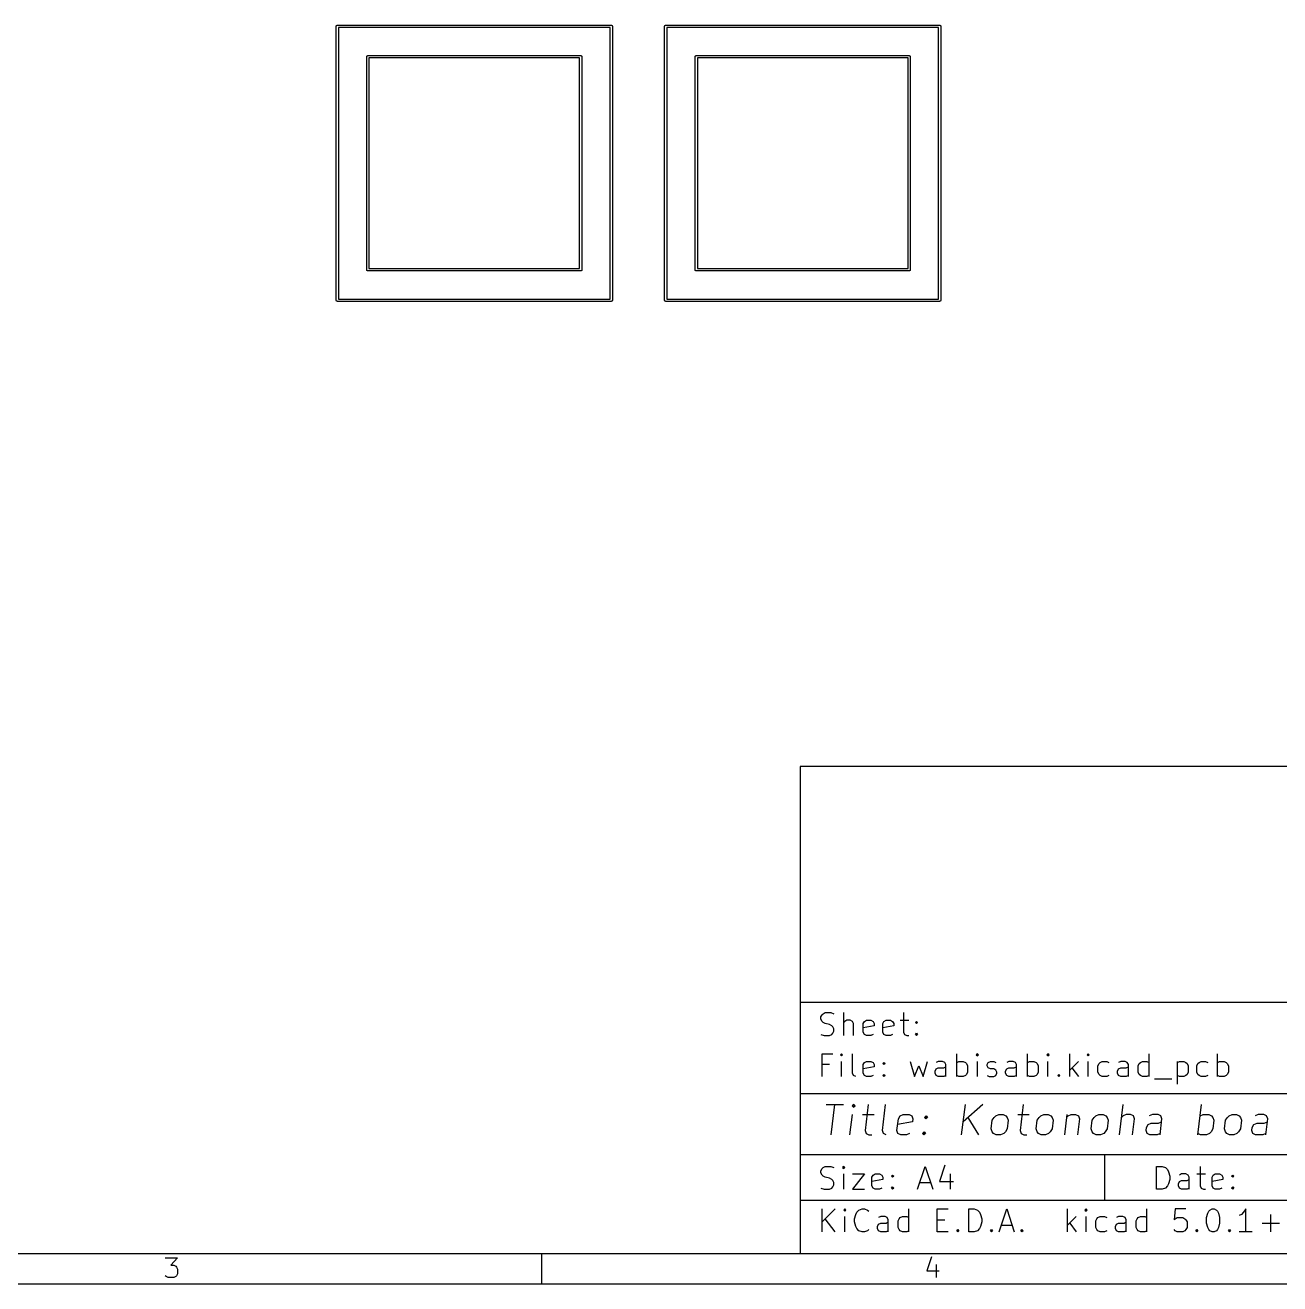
# Model space of a CAD drawing. Extents: x 10 to 287, y -200 to -10.
# Drawn here: x 126 to 208.5, y -200 to -117.3 of the extents above; entities that cross this region are included whole.
import ezdxf

# ---------------------------------------------------------------- set-up
doc = ezdxf.new("R2010")
doc.units = 0
doc.header["$MEASUREMENT"] = 0
doc.layers.add('BLACK', color=7, linetype='CONTINUOUS')

msp = doc.modelspace()

# ---------------------------------------------------------------- linework, layer by layer
at = {"layer": 'BLACK', "linetype": 'CONTINUOUS'}
for p, q in [((146.5, -117.352), (146.502, -117.346)), ((146.5, -117.358), (146.5, -117.352)), ((146.5, -135.372), (146.5, -117.358)), ((146.502, -117.346), (146.503, -117.339)), ((146.503, -117.339), (146.507, -117.333)), ((146.507, -117.333), (146.509, -117.327)), ((146.509, -117.327), (146.513, -117.322)), ((146.513, -117.322), (146.517, -117.316)), ((146.517, -117.316), (146.522, -117.312)), ((146.522, -117.312), (146.526, -117.307)), ((146.526, -117.307), (146.532, -117.303)), ((146.532, -117.303), (146.537, -117.299)), ((146.537, -117.299), (146.543, -117.297)), ((146.543, -117.297), (146.549, -117.293)), ((146.549, -117.293), (146.556, -117.292)), ((146.556, -117.292), (146.562, -117.29)), ((146.562, -117.29), (146.568, -117.29)), ((146.568, -117.29), (146.568, -117.29)), ((146.568, -117.29), (164.582, -117.29)), ((146.65, -117.44), (146.65, -135.29)), ((164.5, -117.44), (146.65, -117.44)), ((164.5, -135.29), (164.5, -117.44)), ((164.582, -117.29), (164.588, -117.29)), ((164.582, -117.29), (164.582, -117.29)), ((164.588, -117.29), (164.594, -117.292)), ((164.594, -117.292), (164.601, -117.293)), ((164.601, -117.293), (164.607, -117.297)), ((164.607, -117.297), (164.613, -117.299)), ((164.613, -117.299), (164.618, -117.303)), ((164.618, -117.303), (164.624, -117.307)), ((164.624, -117.307), (164.628, -117.312)), ((164.628, -117.312), (164.633, -117.316)), ((164.633, -117.316), (164.637, -117.322)), ((164.637, -117.322), (164.641, -117.327)), ((164.641, -117.327), (164.643, -117.333)), ((164.643, -117.333), (164.647, -117.339)), ((164.647, -117.339), (164.648, -117.346)), ((164.648, -117.346), (164.65, -117.352)), ((164.65, -117.352), (164.65, -117.358)), ((164.65, -117.358), (164.65, -117.358)), ((164.65, -117.358), (164.65, -135.372)), ((168.09, -117.352), (168.092, -117.346)), ((168.09, -117.358), (168.09, -117.352)), ((168.09, -135.372), (168.09, -117.358)), ((168.092, -117.346), (168.093, -117.339)), ((168.093, -117.339), (168.097, -117.333)), ((168.097, -117.333), (168.099, -117.327)), ((168.099, -117.327), (168.103, -117.322)), ((168.103, -117.322), (168.107, -117.316)), ((168.107, -117.316), (168.112, -117.312)), ((168.112, -117.312), (168.116, -117.307)), ((168.116, -117.307), (168.122, -117.303)), ((168.122, -117.303), (168.127, -117.299)), ((168.127, -117.299), (168.133, -117.297)), ((168.133, -117.297), (168.139, -117.293)), ((168.139, -117.293), (168.146, -117.292)), ((168.146, -117.292), (168.152, -117.29)), ((168.152, -117.29), (168.158, -117.29)), ((168.158, -117.29), (168.158, -117.29)), ((168.158, -117.29), (186.172, -117.29)), ((168.24, -117.44), (168.24, -135.29)), ((186.09, -117.44), (168.24, -117.44)), ((186.09, -135.29), (186.09, -117.44)), ((186.172, -117.29), (186.178, -117.29)), ((186.172, -117.29), (186.172, -117.29)), ((186.178, -117.29), (186.184, -117.292)), ((186.184, -117.292), (186.191, -117.293)), ((186.191, -117.293), (186.197, -117.297)), ((186.197, -117.297), (186.203, -117.299)), ((186.203, -117.299), (186.208, -117.303)), ((186.208, -117.303), (186.214, -117.307)), ((186.214, -117.307), (186.218, -117.312)), ((186.218, -117.312), (186.223, -117.316)), ((186.223, -117.316), (186.227, -117.322)), ((186.227, -117.322), (186.231, -117.327)), ((186.231, -117.327), (186.233, -117.333)), ((186.233, -117.333), (186.237, -117.339)), ((186.237, -117.339), (186.238, -117.346)), ((186.238, -117.346), (186.24, -117.352)), ((186.24, -117.352), (186.24, -117.358)), ((186.24, -117.358), (186.24, -117.358)), ((186.24, -117.358), (186.24, -135.372)), ((148.5, -119.352), (148.502, -119.346)), ((148.5, -119.358), (148.5, -119.352)), ((148.5, -133.372), (148.5, -119.358)), ((148.502, -119.346), (148.503, -119.339)), ((148.503, -119.339), (148.507, -119.333)), ((148.507, -119.333), (148.509, -119.327)), ((148.509, -119.327), (148.513, -119.322)), ((148.513, -119.322), (148.517, -119.316)), ((148.517, -119.316), (148.522, -119.312)), ((148.522, -119.312), (148.526, -119.307)), ((148.526, -119.307), (148.532, -119.303)), ((148.532, -119.303), (148.537, -119.299)), ((148.537, -119.299), (148.543, -119.297)), ((148.543, -119.297), (148.549, -119.293)), ((148.549, -119.293), (148.556, -119.292)), ((148.556, -119.292), (148.562, -119.29)), ((148.562, -119.29), (148.568, -119.29)), ((148.568, -119.29), (148.568, -119.29)), ((148.568, -119.29), (162.582, -119.29)), ((148.65, -119.44), (148.65, -133.29)), ((162.5, -119.44), (148.65, -119.44)), ((162.5, -133.29), (162.5, -119.44)), ((162.582, -119.29), (162.588, -119.29)), ((162.582, -119.29), (162.582, -119.29)), ((162.588, -119.29), (162.594, -119.292)), ((162.594, -119.292), (162.601, -119.293)), ((162.601, -119.293), (162.607, -119.297)), ((162.607, -119.297), (162.613, -119.299)), ((162.613, -119.299), (162.618, -119.303)), ((162.618, -119.303), (162.624, -119.307)), ((162.624, -119.307), (162.628, -119.312)), ((162.628, -119.312), (162.633, -119.316)), ((162.633, -119.316), (162.637, -119.322)), ((162.637, -119.322), (162.641, -119.327)), ((162.641, -119.327), (162.643, -119.333)), ((162.643, -119.333), (162.647, -119.339)), ((162.647, -119.339), (162.648, -119.346)), ((162.648, -119.346), (162.65, -119.352)), ((162.65, -119.352), (162.65, -119.358)), ((162.65, -119.358), (162.65, -119.358)), ((162.65, -119.358), (162.65, -133.372)), ((170.09, -119.352), (170.092, -119.346)), ((170.09, -119.358), (170.09, -119.352)), ((170.09, -133.372), (170.09, -119.358)), ((170.092, -119.346), (170.093, -119.339)), ((170.093, -119.339), (170.097, -119.333)), ((170.097, -119.333), (170.099, -119.327)), ((170.099, -119.327), (170.103, -119.322)), ((170.103, -119.322), (170.107, -119.316)), ((170.107, -119.316), (170.112, -119.312)), ((170.112, -119.312), (170.116, -119.307)), ((170.116, -119.307), (170.122, -119.303)), ((170.122, -119.303), (170.127, -119.299)), ((170.127, -119.299), (170.133, -119.297)), ((170.133, -119.297), (170.139, -119.293)), ((170.139, -119.293), (170.146, -119.292)), ((170.146, -119.292), (170.152, -119.29)), ((170.152, -119.29), (170.158, -119.29)), ((170.158, -119.29), (170.158, -119.29)), ((170.158, -119.29), (184.172, -119.29)), ((170.24, -119.44), (170.24, -133.29)), ((184.09, -119.44), (170.24, -119.44)), ((184.09, -133.29), (184.09, -119.44)), ((184.172, -119.29), (184.178, -119.29)), ((184.172, -119.29), (184.172, -119.29)), ((184.178, -119.29), (184.184, -119.292)), ((184.184, -119.292), (184.191, -119.293)), ((184.191, -119.293), (184.197, -119.297)), ((184.197, -119.297), (184.203, -119.299)), ((184.203, -119.299), (184.208, -119.303)), ((184.208, -119.303), (184.214, -119.307)), ((184.214, -119.307), (184.218, -119.312)), ((184.218, -119.312), (184.223, -119.316)), ((184.223, -119.316), (184.227, -119.322)), ((184.227, -119.322), (184.231, -119.327)), ((184.231, -119.327), (184.233, -119.333)), ((184.233, -119.333), (184.237, -119.339)), ((184.237, -119.339), (184.238, -119.346)), ((184.238, -119.346), (184.24, -119.352)), ((184.24, -119.352), (184.24, -119.358)), ((184.24, -119.358), (184.24, -119.358)), ((184.24, -119.358), (184.24, -133.372)), ((148.5, -133.378), (148.5, -133.372)), ((148.5, -133.372), (148.5, -133.372)), ((148.502, -133.384), (148.5, -133.378)), ((148.503, -133.391), (148.502, -133.384)), ((148.507, -133.397), (148.503, -133.391)), ((148.509, -133.403), (148.507, -133.397)), ((148.513, -133.408), (148.509, -133.403)), ((148.517, -133.414), (148.513, -133.408)), ((148.522, -133.418), (148.517, -133.414)), ((148.526, -133.423), (148.522, -133.418)), ((148.532, -133.427), (148.526, -133.423)), ((148.537, -133.431), (148.532, -133.427)), ((148.543, -133.433), (148.537, -133.431)), ((148.549, -133.437), (148.543, -133.433)), ((148.556, -133.438), (148.549, -133.437)), ((148.562, -133.44), (148.556, -133.438)), ((148.568, -133.44), (148.562, -133.44)), ((162.582, -133.44), (148.568, -133.44)), ((148.568, -133.44), (148.568, -133.44)), ((148.65, -133.29), (162.5, -133.29)), ((162.588, -133.44), (162.582, -133.44)), ((162.582, -133.44), (162.582, -133.44)), ((162.594, -133.438), (162.588, -133.44)), ((162.601, -133.437), (162.594, -133.438)), ((162.607, -133.433), (162.601, -133.437)), ((162.613, -133.431), (162.607, -133.433)), ((162.618, -133.427), (162.613, -133.431)), ((162.624, -133.423), (162.618, -133.427)), ((162.628, -133.418), (162.624, -133.423)), ((162.633, -133.414), (162.628, -133.418)), ((162.637, -133.408), (162.633, -133.414)), ((162.641, -133.403), (162.637, -133.408)), ((162.643, -133.397), (162.641, -133.403)), ((162.647, -133.391), (162.643, -133.397)), ((162.648, -133.384), (162.647, -133.391)), ((162.65, -133.378), (162.648, -133.384)), ((162.65, -133.372), (162.65, -133.372)), ((162.65, -133.372), (162.65, -133.378)), ((170.09, -133.378), (170.09, -133.372)), ((170.09, -133.372), (170.09, -133.372)), ((170.092, -133.384), (170.09, -133.378)), ((170.093, -133.391), (170.092, -133.384)), ((170.097, -133.397), (170.093, -133.391)), ((170.099, -133.403), (170.097, -133.397)), ((170.103, -133.408), (170.099, -133.403)), ((170.107, -133.414), (170.103, -133.408)), ((170.112, -133.418), (170.107, -133.414)), ((170.116, -133.423), (170.112, -133.418)), ((170.122, -133.427), (170.116, -133.423)), ((170.127, -133.431), (170.122, -133.427)), ((170.133, -133.433), (170.127, -133.431)), ((170.139, -133.437), (170.133, -133.433)), ((170.146, -133.438), (170.139, -133.437)), ((170.152, -133.44), (170.146, -133.438)), ((170.158, -133.44), (170.152, -133.44)), ((184.172, -133.44), (170.158, -133.44)), ((170.158, -133.44), (170.158, -133.44)), ((170.24, -133.29), (184.09, -133.29)), ((184.178, -133.44), (184.172, -133.44)), ((184.172, -133.44), (184.172, -133.44)), ((184.184, -133.438), (184.178, -133.44)), ((184.191, -133.437), (184.184, -133.438)), ((184.197, -133.433), (184.191, -133.437)), ((184.203, -133.431), (184.197, -133.433)), ((184.208, -133.427), (184.203, -133.431)), ((184.214, -133.423), (184.208, -133.427)), ((184.218, -133.418), (184.214, -133.423)), ((184.223, -133.414), (184.218, -133.418)), ((184.227, -133.408), (184.223, -133.414)), ((184.231, -133.403), (184.227, -133.408)), ((184.233, -133.397), (184.231, -133.403)), ((184.237, -133.391), (184.233, -133.397)), ((184.238, -133.384), (184.237, -133.391)), ((184.24, -133.378), (184.238, -133.384)), ((184.24, -133.372), (184.24, -133.372)), ((184.24, -133.372), (184.24, -133.378)), ((146.5, -135.378), (146.5, -135.372)), ((146.5, -135.372), (146.5, -135.372)), ((146.502, -135.384), (146.5, -135.378)), ((146.503, -135.391), (146.502, -135.384)), ((146.507, -135.397), (146.503, -135.391)), ((146.509, -135.403), (146.507, -135.397)), ((146.513, -135.408), (146.509, -135.403)), ((146.517, -135.414), (146.513, -135.408)), ((146.522, -135.418), (146.517, -135.414)), ((146.526, -135.423), (146.522, -135.418)), ((146.532, -135.427), (146.526, -135.423)), ((146.537, -135.431), (146.532, -135.427)), ((146.543, -135.433), (146.537, -135.431)), ((146.549, -135.437), (146.543, -135.433)), ((146.556, -135.438), (146.549, -135.437)), ((146.562, -135.44), (146.556, -135.438)), ((146.568, -135.44), (146.562, -135.44)), ((164.582, -135.44), (146.568, -135.44)), ((146.568, -135.44), (146.568, -135.44)), ((146.65, -135.29), (164.5, -135.29)), ((164.588, -135.44), (164.582, -135.44)), ((164.582, -135.44), (164.582, -135.44)), ((164.594, -135.438), (164.588, -135.44)), ((164.601, -135.437), (164.594, -135.438)), ((164.607, -135.433), (164.601, -135.437)), ((164.613, -135.431), (164.607, -135.433)), ((164.618, -135.427), (164.613, -135.431)), ((164.624, -135.423), (164.618, -135.427)), ((164.628, -135.418), (164.624, -135.423)), ((164.633, -135.414), (164.628, -135.418)), ((164.637, -135.408), (164.633, -135.414)), ((164.641, -135.403), (164.637, -135.408)), ((164.643, -135.397), (164.641, -135.403)), ((164.647, -135.391), (164.643, -135.397)), ((164.648, -135.384), (164.647, -135.391)), ((164.65, -135.378), (164.648, -135.384)), ((164.65, -135.372), (164.65, -135.372)), ((164.65, -135.372), (164.65, -135.378)), ((168.09, -135.378), (168.09, -135.372)), ((168.09, -135.372), (168.09, -135.372)), ((168.092, -135.384), (168.09, -135.378)), ((168.093, -135.391), (168.092, -135.384)), ((168.097, -135.397), (168.093, -135.391)), ((168.099, -135.403), (168.097, -135.397)), ((168.103, -135.408), (168.099, -135.403)), ((168.107, -135.414), (168.103, -135.408)), ((168.112, -135.418), (168.107, -135.414)), ((168.116, -135.423), (168.112, -135.418)), ((168.122, -135.427), (168.116, -135.423)), ((168.127, -135.431), (168.122, -135.427)), ((168.133, -135.433), (168.127, -135.431)), ((168.139, -135.437), (168.133, -135.433)), ((168.146, -135.438), (168.139, -135.437)), ((168.152, -135.44), (168.146, -135.438)), ((168.158, -135.44), (168.152, -135.44)), ((186.172, -135.44), (168.158, -135.44)), ((168.158, -135.44), (168.158, -135.44)), ((168.24, -135.29), (186.09, -135.29)), ((186.178, -135.44), (186.172, -135.44)), ((186.172, -135.44), (186.172, -135.44)), ((186.184, -135.438), (186.178, -135.44)), ((186.191, -135.437), (186.184, -135.438)), ((186.197, -135.433), (186.191, -135.437)), ((186.203, -135.431), (186.197, -135.433)), ((186.208, -135.427), (186.203, -135.431)), ((186.214, -135.423), (186.208, -135.427)), ((186.218, -135.418), (186.214, -135.423)), ((186.223, -135.414), (186.218, -135.418)), ((186.227, -135.408), (186.223, -135.414)), ((186.231, -135.403), (186.227, -135.408)), ((186.233, -135.397), (186.231, -135.403)), ((186.237, -135.391), (186.233, -135.397)), ((186.238, -135.384), (186.237, -135.391)), ((186.24, -135.378), (186.238, -135.384)), ((186.24, -135.372), (186.24, -135.372)), ((186.24, -135.372), (186.24, -135.378)), ((177.002, -166.007), (177.002, -198.007)), ((285.002, -166.007), (177.002, -166.007)), ((177.002, -181.507), (285.002, -181.507)), ((178.363, -182.471), (178.434, -182.329)), ((178.363, -182.614), (178.363, -182.471)), ((178.434, -182.757), (178.363, -182.614)), ((178.434, -182.329), (178.506, -182.257)), ((178.506, -182.829), (178.434, -182.757)), ((178.506, -182.257), (178.649, -182.186)), ((178.649, -182.186), (179.006, -182.186)), ((179.006, -182.186), (179.22, -182.257)), ((179.863, -183.686), (179.863, -182.186)), ((179.934, -182.757), (179.863, -182.829)), ((180.077, -182.686), (179.934, -182.757)), ((180.291, -182.686), (180.077, -182.686)), ((180.434, -182.757), (180.291, -182.686)), ((180.506, -182.9), (180.434, -182.757)), ((181.149, -182.9), (181.22, -182.757)), ((181.22, -182.757), (181.363, -182.686)), ((181.363, -182.686), (181.649, -182.686)), ((181.649, -182.686), (181.791, -182.757)), ((181.791, -182.757), (181.863, -182.9)), ((182.434, -182.9), (182.506, -182.757)), ((182.506, -182.757), (182.649, -182.686)), ((182.649, -182.686), (182.934, -182.686)), ((182.934, -182.686), (183.077, -182.757)), ((183.077, -182.757), (183.149, -182.9)), ((183.577, -182.686), (184.149, -182.686)), ((183.791, -182.186), (183.791, -183.471)), ((184.577, -182.829), (184.649, -182.757)), ((184.649, -182.757), (184.72, -182.829)), ((184.649, -182.757), (184.649, -182.9)), ((178.363, -183.614), (178.577, -183.686)), ((178.649, -182.9), (178.506, -182.829)), ((178.934, -182.971), (178.649, -182.9)), ((179.077, -183.043), (178.934, -182.971)), ((178.934, -183.686), (179.077, -183.614)), ((179.149, -183.114), (179.077, -183.043)), ((179.077, -183.614), (179.149, -183.543)), ((179.22, -183.257), (179.149, -183.114)), ((179.149, -183.543), (179.22, -183.4)), ((179.22, -183.4), (179.22, -183.257)), ((180.506, -183.686), (180.506, -182.9)), ((181.149, -183.471), (181.149, -182.9)), ((181.863, -183.043), (181.149, -183.186)), ((181.22, -183.614), (181.149, -183.471)), ((181.363, -183.686), (181.22, -183.614)), ((181.791, -183.614), (181.649, -183.686)), ((181.863, -182.9), (181.863, -183.043)), ((182.434, -183.471), (182.434, -182.9)), ((183.149, -183.043), (182.434, -183.186)), ((182.506, -183.614), (182.434, -183.471)), ((182.649, -183.686), (182.506, -183.614)), ((183.077, -183.614), (182.934, -183.686)), ((183.149, -182.9), (183.149, -183.043)), ((183.791, -183.471), (183.863, -183.614)), ((183.863, -183.614), (184.006, -183.686)), ((184.649, -182.9), (184.577, -182.829)), ((184.577, -183.614), (184.649, -183.543)), ((184.649, -183.686), (184.577, -183.614)), ((184.72, -182.829), (184.649, -182.9)), ((184.649, -183.543), (184.72, -183.614)), ((184.649, -183.543), (184.649, -183.686)), ((184.72, -183.614), (184.649, -183.686)), ((178.577, -183.686), (178.934, -183.686)), ((181.649, -183.686), (181.363, -183.686)), ((182.934, -183.686), (182.649, -183.686)), ((184.006, -183.686), (184.149, -183.686)), ((178.434, -186.386), (178.434, -184.886)), ((178.434, -184.886), (179.149, -184.886)), ((179.72, -184.886), (179.649, -184.957)), ((179.649, -184.957), (179.72, -185.029)), ((179.791, -184.957), (179.72, -184.886)), ((179.72, -184.886), (179.72, -185.029)), ((179.72, -185.029), (179.791, -184.957)), ((180.434, -186.171), (180.434, -184.886)), ((187.291, -186.386), (187.291, -184.886)), ((188.649, -184.886), (188.577, -184.957)), ((188.577, -184.957), (188.649, -185.029)), ((188.72, -184.957), (188.649, -184.886)), ((188.649, -184.886), (188.649, -185.029)), ((188.649, -185.029), (188.72, -184.957)), ((191.934, -186.386), (191.934, -184.886)), ((193.291, -184.886), (193.22, -184.957)), ((193.22, -184.957), (193.291, -185.029)), ((193.363, -184.957), (193.291, -184.886)), ((193.291, -184.886), (193.291, -185.029)), ((193.291, -185.029), (193.363, -184.957)), ((194.72, -186.386), (194.72, -184.886)), ((195.934, -184.886), (195.863, -184.957)), ((195.863, -184.957), (195.934, -185.029)), ((196.006, -184.957), (195.934, -184.886)), ((195.934, -184.886), (195.934, -185.029)), ((195.934, -185.029), (196.006, -184.957)), ((199.934, -186.386), (199.934, -184.886)), ((204.434, -186.386), (204.434, -184.886)), ((178.934, -185.6), (178.434, -185.6)), ((179.72, -186.386), (179.72, -185.386)), ((181.149, -185.6), (181.22, -185.457)), ((181.149, -186.171), (181.149, -185.6)), ((181.863, -185.743), (181.149, -185.886)), ((181.22, -185.457), (181.363, -185.386)), ((181.363, -185.386), (181.649, -185.386)), ((181.649, -185.386), (181.791, -185.457)), ((181.791, -185.457), (181.863, -185.6)), ((181.863, -185.6), (181.863, -185.743)), ((182.434, -185.529), (182.506, -185.457)), ((182.506, -185.6), (182.434, -185.529)), ((182.506, -185.457), (182.577, -185.529)), ((182.506, -185.457), (182.506, -185.6)), ((182.577, -185.529), (182.506, -185.6)), ((184.22, -185.386), (184.506, -186.386)), ((184.506, -186.386), (184.791, -185.671)), ((184.791, -185.671), (185.077, -186.386)), ((185.077, -186.386), (185.363, -185.386)), ((185.863, -186.029), (185.934, -185.886)), ((185.863, -186.171), (185.863, -186.029)), ((186.077, -185.386), (185.934, -185.457)), ((185.934, -185.886), (186.077, -185.814)), ((186.363, -185.386), (186.077, -185.386)), ((186.077, -185.814), (186.434, -185.814)), ((186.506, -185.457), (186.363, -185.386)), ((186.434, -185.814), (186.577, -185.743)), ((186.577, -185.6), (186.506, -185.457)), ((186.577, -186.386), (186.577, -185.6)), ((187.291, -185.457), (187.434, -185.386)), ((187.434, -185.386), (187.72, -185.386)), ((187.72, -185.386), (187.863, -185.457)), ((187.863, -185.457), (187.934, -185.529)), ((187.934, -185.529), (188.006, -185.671)), ((188.006, -186.1), (187.934, -186.243)), ((188.006, -185.671), (188.006, -186.1)), ((188.649, -186.386), (188.649, -185.386)), ((189.291, -185.6), (189.363, -185.457)), ((189.291, -185.671), (189.291, -185.6)), ((189.363, -185.814), (189.291, -185.671)), ((189.363, -185.457), (189.506, -185.386)), ((189.506, -185.886), (189.363, -185.814)), ((189.506, -185.386), (189.72, -185.386)), ((189.72, -185.886), (189.506, -185.886)), ((189.72, -185.386), (189.863, -185.457)), ((189.863, -185.957), (189.72, -185.886)), ((189.934, -186.1), (189.863, -185.957)), ((189.934, -186.171), (189.934, -186.1)), ((190.506, -186.029), (190.577, -185.886)), ((190.506, -186.171), (190.506, -186.029)), ((190.72, -185.386), (190.577, -185.457)), ((190.577, -185.886), (190.72, -185.814)), ((191.006, -185.386), (190.72, -185.386)), ((190.72, -185.814), (191.077, -185.814)), ((191.149, -185.457), (191.006, -185.386)), ((191.077, -185.814), (191.22, -185.743)), ((191.22, -185.6), (191.149, -185.457)), ((191.22, -186.386), (191.22, -185.6)), ((191.934, -185.457), (192.077, -185.386)), ((192.077, -185.386), (192.363, -185.386)), ((192.363, -185.386), (192.506, -185.457)), ((192.506, -185.457), (192.577, -185.529)), ((192.577, -185.529), (192.649, -185.671)), ((192.649, -186.1), (192.577, -186.243)), ((192.649, -185.671), (192.649, -186.1)), ((193.291, -186.386), (193.291, -185.386)), ((195.291, -185.386), (194.72, -185.957)), ((194.863, -185.814), (195.291, -186.386)), ((195.934, -186.386), (195.934, -185.386)), ((196.577, -185.671), (196.649, -185.529)), ((196.577, -186.1), (196.577, -185.671)), ((196.649, -186.243), (196.577, -186.1)), ((196.649, -185.529), (196.72, -185.457)), ((196.72, -185.457), (196.863, -185.386)), ((196.863, -185.386), (197.149, -185.386)), ((197.149, -185.386), (197.291, -185.457)), ((197.863, -186.029), (197.934, -185.886)), ((197.863, -186.171), (197.863, -186.029)), ((198.077, -185.386), (197.934, -185.457)), ((197.934, -185.886), (198.077, -185.814)), ((198.363, -185.386), (198.077, -185.386)), ((198.077, -185.814), (198.434, -185.814)), ((198.506, -185.457), (198.363, -185.386)), ((198.434, -185.814), (198.577, -185.743)), ((198.577, -185.6), (198.506, -185.457)), ((198.577, -186.386), (198.577, -185.6)), ((199.22, -185.671), (199.291, -185.529)), ((199.22, -186.1), (199.22, -185.671)), ((199.291, -186.243), (199.22, -186.1)), ((199.291, -185.529), (199.363, -185.457)), ((199.363, -185.457), (199.506, -185.386)), ((199.506, -185.386), (199.791, -185.386)), ((199.791, -185.386), (199.934, -185.457)), ((201.791, -185.386), (201.791, -186.886)), ((201.791, -185.457), (201.934, -185.386)), ((201.934, -185.386), (202.22, -185.386)), ((202.22, -185.386), (202.363, -185.457)), ((202.363, -185.457), (202.434, -185.529)), ((202.434, -185.529), (202.506, -185.671)), ((202.506, -186.1), (202.434, -186.243)), ((202.506, -185.671), (202.506, -186.1)), ((203.077, -185.671), (203.149, -185.529)), ((203.077, -186.1), (203.077, -185.671)), ((203.149, -186.243), (203.077, -186.1)), ((203.149, -185.529), (203.22, -185.457)), ((203.22, -185.457), (203.363, -185.386)), ((203.363, -185.386), (203.649, -185.386)), ((203.649, -185.386), (203.791, -185.457)), ((204.434, -185.457), (204.577, -185.386)), ((204.577, -185.386), (204.863, -185.386)), ((204.863, -185.386), (205.006, -185.457)), ((205.006, -185.457), (205.077, -185.529)), ((205.077, -185.529), (205.149, -185.671)), ((205.149, -186.1), (205.077, -186.243)), ((205.149, -185.671), (205.149, -186.1)), ((180.506, -186.314), (180.434, -186.171)), ((180.649, -186.386), (180.506, -186.314)), ((181.22, -186.314), (181.149, -186.171)), ((181.363, -186.386), (181.22, -186.314)), ((181.649, -186.386), (181.363, -186.386)), ((181.791, -186.314), (181.649, -186.386)), ((182.434, -186.314), (182.506, -186.243)), ((182.506, -186.386), (182.434, -186.314)), ((182.506, -186.243), (182.577, -186.314)), ((182.506, -186.243), (182.506, -186.386)), ((182.577, -186.314), (182.506, -186.386)), ((185.934, -186.314), (185.863, -186.171)), ((186.077, -186.386), (185.934, -186.314)), ((186.434, -186.386), (186.077, -186.386)), ((186.577, -186.314), (186.434, -186.386)), ((187.434, -186.386), (187.291, -186.314)), ((187.72, -186.386), (187.434, -186.386)), ((187.863, -186.314), (187.72, -186.386)), ((187.934, -186.243), (187.863, -186.314)), ((189.291, -186.314), (189.434, -186.386)), ((189.434, -186.386), (189.72, -186.386)), ((189.72, -186.386), (189.863, -186.314)), ((189.863, -186.314), (189.934, -186.171)), ((190.577, -186.314), (190.506, -186.171)), ((190.72, -186.386), (190.577, -186.314)), ((191.077, -186.386), (190.72, -186.386)), ((191.22, -186.314), (191.077, -186.386)), ((192.077, -186.386), (191.934, -186.314)), ((192.363, -186.386), (192.077, -186.386)), ((192.506, -186.314), (192.363, -186.386)), ((192.577, -186.243), (192.506, -186.314)), ((193.934, -186.314), (194.006, -186.243)), ((194.006, -186.386), (193.934, -186.314)), ((194.006, -186.243), (194.077, -186.314)), ((194.006, -186.243), (194.006, -186.386)), ((194.077, -186.314), (194.006, -186.386)), ((196.72, -186.314), (196.649, -186.243)), ((196.863, -186.386), (196.72, -186.314)), ((197.149, -186.386), (196.863, -186.386)), ((197.291, -186.314), (197.149, -186.386)), ((197.934, -186.314), (197.863, -186.171)), ((198.077, -186.386), (197.934, -186.314)), ((198.434, -186.386), (198.077, -186.386)), ((198.577, -186.314), (198.434, -186.386)), ((199.363, -186.314), (199.291, -186.243)), ((199.506, -186.386), (199.363, -186.314)), ((199.791, -186.386), (199.506, -186.386)), ((199.934, -186.314), (199.791, -186.386)), ((200.291, -186.529), (201.434, -186.529)), ((201.934, -186.386), (201.791, -186.314)), ((202.22, -186.386), (201.934, -186.386)), ((202.363, -186.314), (202.22, -186.386)), ((202.434, -186.243), (202.363, -186.314)), ((203.22, -186.314), (203.149, -186.243)), ((203.363, -186.386), (203.22, -186.314)), ((203.649, -186.386), (203.363, -186.386)), ((203.791, -186.314), (203.649, -186.386)), ((204.577, -186.386), (204.434, -186.314)), ((204.863, -186.386), (204.577, -186.386)), ((205.006, -186.314), (204.863, -186.386)), ((205.077, -186.243), (205.006, -186.314)), ((177.002, -187.507), (285.002, -187.507)), ((178.715, -188.212), (179.857, -188.212)), ((179.036, -190.212), (179.286, -188.212)), ((180.524, -188.212), (180.417, -188.307)), ((180.417, -188.307), (180.5, -188.402)), ((180.524, -188.212), (180.5, -188.402)), ((180.5, -188.402), (180.607, -188.307)), ((180.607, -188.307), (180.524, -188.212)), ((181.476, -188.212), (181.262, -189.926)), ((182.405, -189.926), (182.619, -188.212)), ((187.607, -190.212), (187.857, -188.212)), ((189, -188.212), (187.715, -189.355)), ((191.667, -188.212), (191.453, -189.926)), ((197.988, -190.212), (198.238, -188.212)), ((203.131, -190.212), (203.381, -188.212)), ((180.274, -190.212), (180.441, -188.879)), ((181.107, -188.879), (181.869, -188.879)), ((183.357, -189.926), (183.453, -189.164)), ((184.381, -189.355), (183.405, -189.545)), ((183.453, -189.164), (183.572, -188.974)), ((183.572, -188.974), (183.774, -188.879)), ((183.774, -188.879), (184.155, -188.879)), ((184.155, -188.879), (184.334, -188.974)), ((184.334, -188.974), (184.405, -189.164)), ((184.405, -189.164), (184.381, -189.355)), ((185.179, -189.069), (185.286, -188.974)), ((185.262, -189.164), (185.179, -189.069)), ((185.286, -188.974), (185.262, -189.164)), ((185.369, -189.069), (185.262, -189.164)), ((185.286, -188.974), (185.369, -189.069)), ((188.75, -190.212), (188.036, -189.069)), ((189.56, -189.831), (189.631, -189.26)), ((189.631, -189.26), (189.75, -189.069)), ((189.75, -189.069), (189.857, -188.974)), ((189.857, -188.974), (190.06, -188.879)), ((190.06, -188.879), (190.346, -188.879)), ((190.346, -188.879), (190.524, -188.974)), ((190.524, -188.974), (190.607, -189.069)), ((190.607, -189.069), (190.679, -189.26)), ((190.679, -189.26), (190.607, -189.831)), ((191.298, -188.879), (192.06, -188.879)), ((192.512, -189.831), (192.584, -189.26)), ((192.584, -189.26), (192.703, -189.069)), ((192.703, -189.069), (192.81, -188.974)), ((192.81, -188.974), (193.012, -188.879)), ((193.012, -188.879), (193.298, -188.879)), ((193.298, -188.879), (193.476, -188.974)), ((193.476, -188.974), (193.56, -189.069)), ((193.56, -189.069), (193.631, -189.26)), ((193.631, -189.26), (193.56, -189.831)), ((194.536, -188.879), (194.369, -190.212)), ((194.512, -189.069), (194.619, -188.974)), ((194.619, -188.974), (194.822, -188.879)), ((194.822, -188.879), (195.107, -188.879)), ((195.107, -188.879), (195.286, -188.974)), ((195.357, -189.164), (195.226, -190.212)), ((195.286, -188.974), (195.357, -189.164)), ((196.131, -189.831), (196.203, -189.26)), ((196.203, -189.26), (196.322, -189.069)), ((196.322, -189.069), (196.429, -188.974)), ((196.429, -188.974), (196.631, -188.879)), ((196.631, -188.879), (196.917, -188.879)), ((196.917, -188.879), (197.096, -188.974)), ((197.096, -188.974), (197.179, -189.069)), ((197.179, -189.069), (197.25, -189.26)), ((197.25, -189.26), (197.179, -189.831)), ((198.238, -188.974), (198.131, -189.069)), ((198.441, -188.879), (198.238, -188.974)), ((198.726, -188.879), (198.441, -188.879)), ((198.905, -188.974), (198.726, -188.879)), ((198.846, -190.212), (198.976, -189.164)), ((198.976, -189.164), (198.905, -188.974)), ((200.155, -188.879), (199.953, -188.974)), ((200.536, -188.879), (200.155, -188.879)), ((200.715, -188.974), (200.536, -188.879)), ((200.56, -189.45), (200.762, -189.355)), ((200.655, -190.212), (200.786, -189.164)), ((200.786, -189.164), (200.715, -188.974)), ((203.286, -188.974), (203.488, -188.879)), ((203.488, -188.879), (203.869, -188.879)), ((203.869, -188.879), (204.048, -188.974)), ((204.048, -188.974), (204.131, -189.069)), ((204.131, -189.069), (204.203, -189.26)), ((204.203, -189.26), (204.131, -189.831)), ((204.893, -189.831), (204.965, -189.26)), ((204.965, -189.26), (205.084, -189.069)), ((205.084, -189.069), (205.191, -188.974)), ((205.191, -188.974), (205.393, -188.879)), ((205.393, -188.879), (205.679, -188.879)), ((205.679, -188.879), (205.857, -188.974)), ((205.857, -188.974), (205.941, -189.069)), ((205.941, -189.069), (206.012, -189.26)), ((206.012, -189.26), (205.941, -189.831)), ((207.107, -188.879), (206.905, -188.974)), ((207.488, -188.879), (207.107, -188.879)), ((207.667, -188.974), (207.488, -188.879)), ((207.512, -189.45), (207.715, -189.355)), ((207.607, -190.212), (207.738, -189.164)), ((207.738, -189.164), (207.667, -188.974)), ((181.262, -189.926), (181.334, -190.117)), ((181.334, -190.117), (181.512, -190.212)), ((181.512, -190.212), (181.703, -190.212)), ((182.476, -190.117), (182.405, -189.926)), ((182.655, -190.212), (182.476, -190.117)), ((183.429, -190.117), (183.357, -189.926)), ((183.607, -190.212), (183.429, -190.117)), ((183.988, -190.212), (183.607, -190.212)), ((184.191, -190.117), (183.988, -190.212)), ((185.048, -190.117), (185.155, -190.021)), ((185.131, -190.212), (185.048, -190.117)), ((185.155, -190.021), (185.131, -190.212)), ((185.238, -190.117), (185.131, -190.212)), ((185.155, -190.021), (185.238, -190.117)), ((189.631, -190.021), (189.56, -189.831)), ((189.715, -190.117), (189.631, -190.021)), ((189.893, -190.212), (189.715, -190.117)), ((190.179, -190.212), (189.893, -190.212)), ((190.381, -190.117), (190.179, -190.212)), ((190.488, -190.021), (190.381, -190.117)), ((190.607, -189.831), (190.488, -190.021)), ((191.453, -189.926), (191.524, -190.117)), ((191.524, -190.117), (191.703, -190.212)), ((191.703, -190.212), (191.893, -190.212)), ((192.584, -190.021), (192.512, -189.831)), ((192.667, -190.117), (192.584, -190.021)), ((192.846, -190.212), (192.667, -190.117)), ((193.131, -190.212), (192.846, -190.212)), ((193.334, -190.117), (193.131, -190.212)), ((193.441, -190.021), (193.334, -190.117)), ((193.56, -189.831), (193.441, -190.021)), ((196.203, -190.021), (196.131, -189.831)), ((196.286, -190.117), (196.203, -190.021)), ((196.465, -190.212), (196.286, -190.117)), ((196.75, -190.212), (196.465, -190.212)), ((196.953, -190.117), (196.75, -190.212)), ((197.06, -190.021), (196.953, -190.117)), ((197.179, -189.831), (197.06, -190.021)), ((199.738, -189.926), (199.762, -189.736)), ((199.81, -190.117), (199.738, -189.926)), ((199.762, -189.736), (199.881, -189.545)), ((199.988, -190.212), (199.81, -190.117)), ((199.881, -189.545), (200.084, -189.45)), ((200.465, -190.212), (199.988, -190.212)), ((200.084, -189.45), (200.56, -189.45)), ((200.667, -190.117), (200.465, -190.212)), ((203.322, -190.212), (203.143, -190.117)), ((203.703, -190.212), (203.322, -190.212)), ((203.905, -190.117), (203.703, -190.212)), ((204.012, -190.021), (203.905, -190.117)), ((204.131, -189.831), (204.012, -190.021)), ((204.965, -190.021), (204.893, -189.831)), ((205.048, -190.117), (204.965, -190.021)), ((205.226, -190.212), (205.048, -190.117)), ((205.512, -190.212), (205.226, -190.212)), ((205.715, -190.117), (205.512, -190.212)), ((205.822, -190.021), (205.715, -190.117)), ((205.941, -189.831), (205.822, -190.021)), ((206.691, -189.926), (206.715, -189.736)), ((206.762, -190.117), (206.691, -189.926)), ((206.715, -189.736), (206.834, -189.545)), ((206.941, -190.212), (206.762, -190.117)), ((206.834, -189.545), (207.036, -189.45)), ((207.417, -190.212), (206.941, -190.212)), ((207.036, -189.45), (207.512, -189.45)), ((207.619, -190.117), (207.417, -190.212)), ((177.002, -191.507), (285.002, -191.507)), ((197.002, -191.507), (197.002, -194.507)), ((178.363, -192.571), (178.434, -192.429)), ((178.363, -192.714), (178.363, -192.571)), ((178.434, -192.857), (178.363, -192.714)), ((178.434, -192.429), (178.506, -192.357)), ((178.506, -192.357), (178.649, -192.286)), ((178.649, -192.286), (179.006, -192.286)), ((179.006, -192.286), (179.22, -192.357)), ((179.863, -192.286), (179.791, -192.357)), ((179.791, -192.357), (179.863, -192.429)), ((179.934, -192.357), (179.863, -192.286)), ((179.863, -192.286), (179.863, -192.429)), ((179.863, -192.429), (179.934, -192.357)), ((184.72, -193.786), (185.22, -192.286)), ((185.22, -192.286), (185.72, -193.786)), ((186.506, -192.214), (186.149, -193.286)), ((200.434, -193.786), (200.434, -192.286)), ((200.434, -192.286), (200.791, -192.286)), ((200.791, -192.286), (201.006, -192.357)), ((201.006, -192.357), (201.149, -192.5)), ((201.149, -192.5), (201.22, -192.643)), ((201.22, -192.643), (201.291, -192.929)), ((203.291, -192.286), (203.291, -193.571)), ((178.506, -192.929), (178.434, -192.857)), ((178.649, -193), (178.506, -192.929)), ((178.934, -193.071), (178.649, -193)), ((179.077, -193.143), (178.934, -193.071)), ((179.149, -193.214), (179.077, -193.143)), ((179.22, -193.357), (179.149, -193.214)), ((179.149, -193.643), (179.22, -193.5)), ((179.22, -193.5), (179.22, -193.357)), ((179.863, -193.786), (179.863, -192.786)), ((180.434, -192.786), (181.22, -192.786)), ((181.22, -192.786), (180.434, -193.786)), ((181.72, -193), (181.791, -192.857)), ((181.72, -193.571), (181.72, -193)), ((182.434, -193.143), (181.72, -193.286)), ((181.791, -192.857), (181.934, -192.786)), ((181.934, -192.786), (182.22, -192.786)), ((182.22, -192.786), (182.363, -192.857)), ((182.363, -192.857), (182.434, -193)), ((182.434, -193), (182.434, -193.143)), ((183.006, -192.929), (183.077, -192.857)), ((183.077, -193), (183.006, -192.929)), ((183.077, -192.857), (183.149, -192.929)), ((183.077, -192.857), (183.077, -193)), ((183.149, -192.929), (183.077, -193)), ((184.863, -193.357), (185.577, -193.357)), ((186.149, -193.286), (187.077, -193.286)), ((186.863, -192.786), (186.863, -193.786)), ((201.22, -193.429), (201.149, -193.571)), ((201.291, -193.143), (201.22, -193.429)), ((201.291, -192.929), (201.291, -193.143)), ((201.863, -193.429), (201.934, -193.286)), ((201.863, -193.571), (201.863, -193.429)), ((202.077, -192.786), (201.934, -192.857)), ((201.934, -193.286), (202.077, -193.214)), ((202.363, -192.786), (202.077, -192.786)), ((202.077, -193.214), (202.434, -193.214)), ((202.506, -192.857), (202.363, -192.786)), ((202.434, -193.214), (202.577, -193.143)), ((202.577, -193), (202.506, -192.857)), ((202.577, -193.786), (202.577, -193)), ((203.077, -192.786), (203.649, -192.786)), ((204.077, -193), (204.149, -192.857)), ((204.077, -193.571), (204.077, -193)), ((204.791, -193.143), (204.077, -193.286)), ((204.149, -192.857), (204.291, -192.786)), ((204.291, -192.786), (204.577, -192.786)), ((204.577, -192.786), (204.72, -192.857)), ((204.72, -192.857), (204.791, -193)), ((204.791, -193), (204.791, -193.143)), ((205.363, -192.929), (205.434, -192.857)), ((205.434, -193), (205.363, -192.929)), ((205.434, -192.857), (205.506, -192.929)), ((205.434, -192.857), (205.434, -193)), ((205.506, -192.929), (205.434, -193)), ((178.363, -193.714), (178.577, -193.786)), ((178.577, -193.786), (178.934, -193.786)), ((178.934, -193.786), (179.077, -193.714)), ((179.077, -193.714), (179.149, -193.643)), ((180.434, -193.786), (181.22, -193.786)), ((181.791, -193.714), (181.72, -193.571)), ((181.934, -193.786), (181.791, -193.714)), ((182.22, -193.786), (181.934, -193.786)), ((182.363, -193.714), (182.22, -193.786)), ((183.006, -193.714), (183.077, -193.643)), ((183.077, -193.786), (183.006, -193.714)), ((183.077, -193.643), (183.149, -193.714)), ((183.077, -193.643), (183.077, -193.786)), ((183.149, -193.714), (183.077, -193.786)), ((200.791, -193.786), (200.434, -193.786)), ((201.006, -193.714), (200.791, -193.786)), ((201.149, -193.571), (201.006, -193.714)), ((201.934, -193.714), (201.863, -193.571)), ((202.077, -193.786), (201.934, -193.714)), ((202.434, -193.786), (202.077, -193.786)), ((202.577, -193.714), (202.434, -193.786)), ((203.291, -193.571), (203.363, -193.714)), ((203.363, -193.714), (203.506, -193.786)), ((203.506, -193.786), (203.649, -193.786)), ((204.149, -193.714), (204.077, -193.571)), ((204.291, -193.786), (204.149, -193.714)), ((204.577, -193.786), (204.291, -193.786)), ((204.72, -193.714), (204.577, -193.786)), ((205.363, -193.714), (205.434, -193.643)), ((205.434, -193.786), (205.363, -193.714)), ((205.434, -193.643), (205.506, -193.714)), ((205.434, -193.643), (205.434, -193.786)), ((205.506, -193.714), (205.434, -193.786)), ((177.002, -194.507), (285.002, -194.507)), ((178.434, -196.586), (178.434, -195.086)), ((179.291, -195.086), (178.434, -195.943)), ((179.934, -195.086), (179.863, -195.157)), ((179.863, -195.157), (179.934, -195.229)), ((180.006, -195.157), (179.934, -195.086)), ((179.934, -195.086), (179.934, -195.229)), ((179.934, -195.229), (180.006, -195.157)), ((180.72, -195.3), (180.863, -195.157)), ((180.863, -195.157), (181.077, -195.086)), ((181.077, -195.086), (181.22, -195.086)), ((181.22, -195.086), (181.434, -195.157)), ((181.434, -195.157), (181.506, -195.229)), ((184.149, -196.586), (184.149, -195.086)), ((186.006, -196.586), (186.006, -195.086)), ((186.006, -195.086), (186.72, -195.086)), ((188.077, -196.586), (188.077, -195.086)), ((188.077, -195.086), (188.434, -195.086)), ((188.434, -195.086), (188.649, -195.157)), ((188.649, -195.157), (188.791, -195.3)), ((190.077, -196.586), (190.577, -195.086)), ((190.577, -195.086), (191.077, -196.586)), ((194.577, -196.586), (194.577, -195.086)), ((195.791, -195.086), (195.72, -195.157)), ((195.72, -195.157), (195.791, -195.229)), ((195.863, -195.157), (195.791, -195.086)), ((195.791, -195.086), (195.791, -195.229)), ((195.791, -195.229), (195.863, -195.157)), ((199.791, -196.586), (199.791, -195.086)), ((201.649, -195.086), (201.577, -195.8)), ((202.363, -195.086), (201.649, -195.086)), ((203.863, -195.229), (203.934, -195.157)), ((203.934, -195.157), (204.077, -195.086)), ((204.077, -195.086), (204.22, -195.086)), ((204.22, -195.086), (204.363, -195.157)), ((204.363, -195.157), (204.434, -195.229)), ((206.291, -195.086), (206.149, -195.3)), ((206.291, -196.586), (206.291, -195.086)), ((179.291, -196.586), (178.649, -195.729)), ((179.934, -196.586), (179.934, -195.586)), ((180.577, -195.729), (180.649, -195.443)), ((180.577, -195.943), (180.577, -195.729)), ((180.649, -196.229), (180.577, -195.943)), ((180.649, -195.443), (180.72, -195.3)), ((182.291, -195.586), (182.149, -195.657)), ((182.149, -196.086), (182.291, -196.014)), ((182.577, -195.586), (182.291, -195.586)), ((182.291, -196.014), (182.649, -196.014)), ((182.72, -195.657), (182.577, -195.586)), ((182.649, -196.014), (182.791, -195.943)), ((182.791, -195.8), (182.72, -195.657)), ((182.791, -196.586), (182.791, -195.8)), ((183.434, -195.871), (183.506, -195.729)), ((183.434, -196.3), (183.434, -195.871)), ((183.506, -195.729), (183.577, -195.657)), ((183.577, -195.657), (183.72, -195.586)), ((183.72, -195.586), (184.006, -195.586)), ((184.006, -195.586), (184.149, -195.657)), ((186.006, -195.8), (186.506, -195.8)), ((188.791, -195.3), (188.863, -195.443)), ((188.863, -195.443), (188.934, -195.729)), ((188.934, -195.943), (188.863, -196.229)), ((188.934, -195.729), (188.934, -195.943)), ((195.149, -195.586), (194.577, -196.157)), ((194.72, -196.014), (195.149, -196.586)), ((195.791, -196.586), (195.791, -195.586)), ((196.434, -195.871), (196.506, -195.729)), ((196.434, -196.3), (196.434, -195.871)), ((196.506, -195.729), (196.577, -195.657)), ((196.577, -195.657), (196.72, -195.586)), ((196.72, -195.586), (197.006, -195.586)), ((197.006, -195.586), (197.149, -195.657)), ((197.934, -195.586), (197.791, -195.657)), ((197.791, -196.086), (197.934, -196.014)), ((198.22, -195.586), (197.934, -195.586)), ((197.934, -196.014), (198.291, -196.014)), ((198.363, -195.657), (198.22, -195.586)), ((198.291, -196.014), (198.434, -195.943)), ((198.434, -195.8), (198.363, -195.657)), ((198.434, -196.586), (198.434, -195.8)), ((199.077, -195.871), (199.149, -195.729)), ((199.077, -196.3), (199.077, -195.871)), ((199.149, -195.729), (199.22, -195.657)), ((199.22, -195.657), (199.363, -195.586)), ((199.363, -195.586), (199.649, -195.586)), ((199.649, -195.586), (199.791, -195.657)), ((201.577, -195.8), (201.649, -195.729)), ((201.649, -195.729), (201.791, -195.657)), ((201.791, -195.657), (202.149, -195.657)), ((202.149, -195.657), (202.291, -195.729)), ((202.291, -195.729), (202.363, -195.8)), ((202.363, -195.8), (202.434, -195.943)), ((202.434, -195.943), (202.434, -196.3)), ((203.72, -195.657), (203.791, -195.371)), ((203.72, -196.014), (203.72, -195.657)), ((203.791, -196.3), (203.72, -196.014)), ((203.791, -195.371), (203.863, -195.229)), ((204.434, -195.229), (204.506, -195.371)), ((204.506, -195.371), (204.577, -195.657)), ((204.577, -196.014), (204.506, -196.3)), ((204.577, -195.657), (204.577, -196.014)), ((206.006, -195.443), (205.863, -195.514)), ((206.149, -195.3), (206.006, -195.443)), ((207.363, -196.014), (208.506, -196.014)), ((207.934, -196.586), (207.934, -195.443)), ((180.72, -196.371), (180.649, -196.229)), ((180.863, -196.514), (180.72, -196.371)), ((181.077, -196.586), (180.863, -196.514)), ((181.22, -196.586), (181.077, -196.586)), ((181.434, -196.514), (181.22, -196.586)), ((181.506, -196.443), (181.434, -196.514)), ((182.077, -196.229), (182.149, -196.086)), ((182.077, -196.371), (182.077, -196.229)), ((182.149, -196.514), (182.077, -196.371)), ((182.291, -196.586), (182.149, -196.514)), ((182.649, -196.586), (182.291, -196.586)), ((182.791, -196.514), (182.649, -196.586)), ((183.506, -196.443), (183.434, -196.3)), ((183.577, -196.514), (183.506, -196.443)), ((183.72, -196.586), (183.577, -196.514)), ((184.006, -196.586), (183.72, -196.586)), ((184.149, -196.514), (184.006, -196.586)), ((186.72, -196.586), (186.006, -196.586)), ((187.291, -196.514), (187.363, -196.443)), ((187.363, -196.586), (187.291, -196.514)), ((187.363, -196.443), (187.434, -196.514)), ((187.363, -196.443), (187.363, -196.586)), ((187.434, -196.514), (187.363, -196.586)), ((188.434, -196.586), (188.077, -196.586)), ((188.649, -196.514), (188.434, -196.586)), ((188.791, -196.371), (188.649, -196.514)), ((188.863, -196.229), (188.791, -196.371)), ((189.506, -196.514), (189.577, -196.443)), ((189.577, -196.586), (189.506, -196.514)), ((189.577, -196.443), (189.649, -196.514)), ((189.577, -196.443), (189.577, -196.586)), ((189.649, -196.514), (189.577, -196.586)), ((190.22, -196.157), (190.934, -196.157)), ((191.506, -196.514), (191.577, -196.443)), ((191.577, -196.586), (191.506, -196.514)), ((191.577, -196.443), (191.649, -196.514)), ((191.577, -196.443), (191.577, -196.586)), ((191.649, -196.514), (191.577, -196.586)), ((196.506, -196.443), (196.434, -196.3)), ((196.577, -196.514), (196.506, -196.443)), ((196.72, -196.586), (196.577, -196.514)), ((197.006, -196.586), (196.72, -196.586)), ((197.149, -196.514), (197.006, -196.586)), ((197.72, -196.229), (197.791, -196.086)), ((197.72, -196.371), (197.72, -196.229)), ((197.791, -196.514), (197.72, -196.371)), ((197.934, -196.586), (197.791, -196.514)), ((198.291, -196.586), (197.934, -196.586)), ((198.434, -196.514), (198.291, -196.586)), ((199.149, -196.443), (199.077, -196.3)), ((199.22, -196.514), (199.149, -196.443)), ((199.363, -196.586), (199.22, -196.514)), ((199.649, -196.586), (199.363, -196.586)), ((199.791, -196.514), (199.649, -196.586)), ((201.649, -196.514), (201.577, -196.443)), ((201.791, -196.586), (201.649, -196.514)), ((202.149, -196.586), (201.791, -196.586)), ((202.291, -196.514), (202.149, -196.586)), ((202.363, -196.443), (202.291, -196.514)), ((202.434, -196.3), (202.363, -196.443)), ((203.006, -196.514), (203.077, -196.443)), ((203.077, -196.586), (203.006, -196.514)), ((203.077, -196.443), (203.149, -196.514)), ((203.077, -196.443), (203.077, -196.586)), ((203.149, -196.514), (203.077, -196.586)), ((203.863, -196.443), (203.791, -196.3)), ((203.934, -196.514), (203.863, -196.443)), ((204.077, -196.586), (203.934, -196.514)), ((204.22, -196.586), (204.077, -196.586)), ((204.363, -196.514), (204.22, -196.586)), ((204.434, -196.443), (204.363, -196.514)), ((204.506, -196.3), (204.434, -196.443)), ((205.149, -196.514), (205.22, -196.443)), ((205.22, -196.586), (205.149, -196.514)), ((205.22, -196.443), (205.291, -196.514)), ((205.22, -196.443), (205.22, -196.586)), ((205.291, -196.514), (205.22, -196.586)), ((206.72, -196.586), (205.863, -196.586)), ((12, -198.007), (285.002, -198.007)), ((135.261, -198.295), (136.065, -198.295)), ((136.065, -198.295), (135.632, -198.791)), ((160, -198.007), (160, -200.007)), ((177.002, -198.007), (285.002, -198.007)), ((185.632, -198.233), (185.323, -199.162)), ((135.632, -198.791), (135.818, -198.791)), ((135.818, -198.791), (135.942, -198.852)), ((135.942, -198.852), (136.004, -198.914)), ((136.004, -198.914), (136.065, -199.038)), ((136.065, -199.038), (136.065, -199.348)), ((185.323, -199.162), (186.127, -199.162)), ((185.942, -198.729), (185.942, -199.595)), ((10, -200.007), (287.002, -200.007)), ((135.323, -199.533), (135.261, -199.471)), ((135.446, -199.595), (135.323, -199.533)), ((135.818, -199.595), (135.446, -199.595)), ((135.942, -199.533), (135.818, -199.595)), ((136.004, -199.471), (135.942, -199.533)), ((136.065, -199.348), (136.004, -199.471))]:
    msp.add_line(p, q, dxfattribs=at)

doc.saveas('drawing.dxf')
